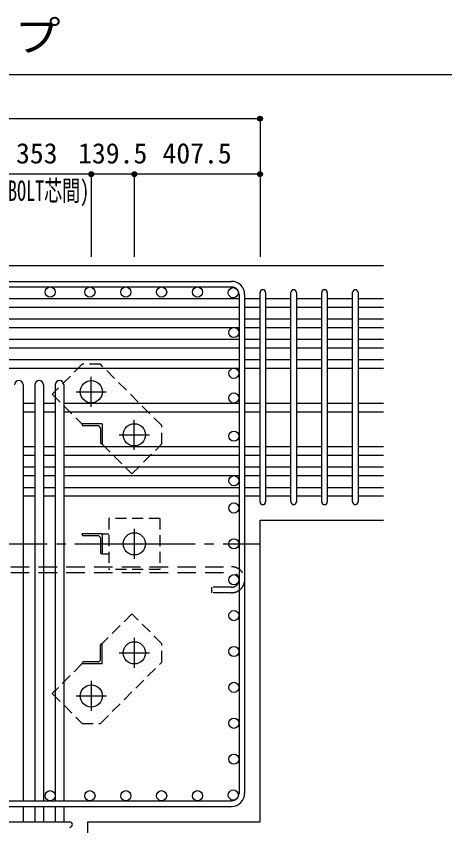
# Model space of a CAD drawing. Units: millimetres at full size, sheet at 1:30; details may follow other scales. Extents: x -5973 to 5954, y -4195 to 4201.
# Drawn here: x 662 to 2051, y -2655 to -33 of the extents above; entities that cross this region are included whole.
import ezdxf
from ezdxf.enums import TextEntityAlignment as Align

# ---------------------------------------------------------------- set-up
doc = ezdxf.new("R2010")
doc.units = ezdxf.units.MM
doc.header["$LTSCALE"] = 30
doc.header["$PDMODE"] = 32
doc.header["$PDSIZE"] = 15
for name, pattern in [('CHAIN1', [8, 5, -1, 1, -1]), ('DASHED1', [1.8, 1.2, -0.6]), ('DASHED2', [3, 2, -1])]:
    doc.linetypes.add(name, pattern=pattern)
for name, color, linetype in [('0-1_躯体線', 2, 'Continuous'), ('0-2_アンカーボルト', 4, 'CHAIN1'), ('0-3_立上り筋', 3, 'Continuous'), ('0-4_フープ筋', 7, 'Continuous'), ('0-5_基礎梁筋', 7, 'Continuous'), ('0-6_スタラップ筋', 7, 'Continuous'), ('0-7_文字', 4, 'Continuous'), ('0-9_プレート', 4, 'DASHED1'), ('0-A_アングル', 4, 'Continuous'), ('0-C', 7, 'DASHED2'), ('0-D_寸法', 4, 'Continuous'), ('6-7_文字', 7, 'Continuous'), ('F-0_枠', 6, 'Continuous')]:
    doc.layers.add(name, color=color, linetype=linetype)
doc.styles.add('ＭＳ ゴシック', font='')
doc.styles.get('ＭＳ ゴシック').set_extended_font_data('MS Gothic')

msp = doc.modelspace()

# ---------------------------------------------------------------- linework, layer by layer
at = {"layer": '0-1_躯体線'}
for p, q in [((1852.44, -842.16), (-347.56, -842.16)), ((1452.44, -1665.16), (1852.44, -1665.16)), ((1452.44, -2642.16), (1452.44, -1665.16))]:
    msp.add_line(p, q, dxfattribs=at)
msp.add_lwpolyline([(894.44, -3042.16), (894.44, -2642.16), (1452.44, -2642.16)], dxfattribs=at)
at = {"layer": '0-2_アンカーボルト'}
for p, q in [((905.44, -1298.36), (905.44, -1200.86)), ((856.64, -1249.66), (954.14, -1249.66)), ((1044.94, -1437.86), (1044.94, -1340.36)), ((996.14, -1389.16), (1093.64, -1389.16)), ((1044.94, -1693.36), (1044.94, -1790.86)), ((996.24, -1742.16), (1093.74, -1742.16)), ((1044.94, -2046.36), (1044.94, -2143.86)), ((996.24, -2095.16), (1093.74, -2095.16)), ((905.44, -2185.86), (905.44, -2283.36)), ((856.74, -2234.66), (954.24, -2234.66))]:
    msp.add_line(p, q, dxfattribs=at)
at = {"layer": '0-2_アンカーボルト', "color": 3, "linetype": 'Continuous'}
for centre in [(905.44, -1249.66), (1044.94, -1389.16), (1044.94, -1742.16), (1044.94, -2095.16), (905.44, -2234.66)]:
    msp.add_circle(centre, 36, dxfattribs=at)
at = {"layer": '0-3_立上り筋'}
for centre in [(771.94, -926.66), (901, -926.66), (1017.18, -926.66), (1133.37, -926.66), (1249.55, -926.66), (1365.74, -928.86), (1367.94, -1057.86), (1367.94, -1189.86), (1367.94, -1269.76), (1367.94, -1393.6), (1367.94, -1537.66), (1367.94, -1625.98), (1367.94, -1742.16), (1367.94, -1858.35), (1367.94, -1974.54), (1367.94, -2090.72), (1367.94, -2206.91), (1367.94, -2323.09), (1367.94, -2439.28), (771.94, -2557.66), (901, -2557.66), (1017.18, -2557.66), (1133.37, -2557.66), (1249.55, -2557.66), (1365.74, -2555.47)]:
    msp.add_circle(centre, 16.5, dxfattribs=at)
at = {"layer": '0-4_フープ筋'}
for p, q in [((-255.56, -892.16), (1360.44, -892.16)), ((-255.56, -910.16), (1360.44, -910.16)), ((1384.44, -934.16), (1384.44, -2550.16)), ((1402.44, -934.16), (1402.44, -2550.16)), ((-255.56, -2574.16), (1360.44, -2574.16)), ((-255.56, -2592.16), (1360.44, -2592.16))]:
    msp.add_line(p, q, dxfattribs=at)
for centre, radius, start, end in [((1360.44, -934.16), 42, 0, 90), ((1360.44, -934.16), 24, 0, 90), ((1360.44, -2550.16), 42, 270, 0), ((1360.44, -2550.16), 24, 270, 0)]:
    msp.add_arc(centre, radius, start, end, dxfattribs=at)
at = {"layer": '0-5_基礎梁筋'}
for p, q in [((116.44, -947.36), (1384.44, -947.36)), ((1402.44, -947.36), (1452.44, -947.36)), ((1470.44, -947.36), (1552.44, -947.36)), ((1570.44, -947.36), (1652.44, -947.36)), ((1670.44, -947.36), (1752.44, -947.36)), ((1770.44, -947.36), (1852.44, -947.36)), ((116.44, -975.36), (1384.44, -975.36)), ((1402.44, -975.36), (1452.44, -975.36)), ((1470.44, -975.36), (1552.44, -975.36)), ((1570.44, -975.36), (1652.44, -975.36)), ((1670.44, -975.36), (1752.44, -975.36)), ((1770.44, -975.36), (1852.44, -975.36)), ((116.44, -1013.36), (1384.44, -1013.36)), ((1402.44, -1013.36), (1452.44, -1013.36)), ((1470.44, -1013.36), (1552.44, -1013.36)), ((1570.44, -1013.36), (1652.44, -1013.36)), ((1670.44, -1013.36), (1752.44, -1013.36)), ((1770.44, -1013.36), (1852.44, -1013.36)), ((116.44, -1041.36), (1384.44, -1041.36)), ((1402.44, -1041.36), (1452.44, -1041.36)), ((1470.44, -1041.36), (1552.44, -1041.36)), ((1570.44, -1041.36), (1652.44, -1041.36)), ((1670.44, -1041.36), (1752.44, -1041.36)), ((1770.44, -1041.36), (1852.44, -1041.36)), ((116.44, -1079.36), (1384.44, -1079.36)), ((1402.44, -1079.36), (1452.44, -1079.36)), ((1470.44, -1079.36), (1552.44, -1079.36)), ((1570.44, -1079.36), (1652.44, -1079.36)), ((1670.44, -1079.36), (1752.44, -1079.36)), ((1770.44, -1079.36), (1852.44, -1079.36)), ((116.44, -1107.36), (1384.44, -1107.36)), ((1402.44, -1107.36), (1452.44, -1107.36)), ((1470.44, -1107.36), (1552.44, -1107.36)), ((1570.44, -1107.36), (1652.44, -1107.36)), ((1670.44, -1107.36), (1752.44, -1107.36)), ((1770.44, -1107.36), (1852.44, -1107.36)), ((116.44, -1145.36), (1384.44, -1145.36)), ((1402.44, -1145.36), (1452.44, -1145.36)), ((1470.44, -1145.36), (1552.44, -1145.36)), ((1570.44, -1145.36), (1652.44, -1145.36)), ((1670.44, -1145.36), (1752.44, -1145.36)), ((1770.44, -1145.36), (1852.44, -1145.36)), ((116.44, -1173.36), (1384.44, -1173.36)), ((1402.44, -1173.36), (1452.44, -1173.36)), ((1470.44, -1173.36), (1552.44, -1173.36)), ((1570.44, -1173.36), (1652.44, -1173.36)), ((1670.44, -1173.36), (1752.44, -1173.36)), ((1770.44, -1173.36), (1852.44, -1173.36)), ((684.44, -1227.66), (684.44, -2574.16)), ((722.44, -1227.66), (722.44, -2574.16)), ((750.44, -1227.66), (750.44, -2574.16)), ((788.44, -1227.66), (788.44, -2574.16)), ((816.44, -1227.66), (816.44, -2574.16)), ((684.44, -1286.26), (722.44, -1286.26)), ((750.44, -1286.26), (788.44, -1286.26)), ((816.44, -1286.26), (1384.44, -1286.26)), ((1402.44, -1286.26), (1452.44, -1286.26)), ((1470.44, -1286.26), (1552.44, -1286.26)), ((1570.44, -1286.26), (1652.44, -1286.26)), ((1670.44, -1286.26), (1752.44, -1286.26)), ((1770.44, -1286.26), (1852.44, -1286.26)), ((684.44, -1314.26), (722.44, -1314.26)), ((750.44, -1314.26), (788.44, -1314.26)), ((816.44, -1314.26), (1384.44, -1314.26)), ((1402.44, -1314.26), (1452.44, -1314.26)), ((1470.44, -1314.26), (1552.44, -1314.26)), ((1570.44, -1314.26), (1652.44, -1314.26)), ((1670.44, -1314.26), (1752.44, -1314.26)), ((1770.44, -1314.26), (1852.44, -1314.26)), ((684.44, -1427.16), (722.44, -1427.16)), ((750.44, -1427.16), (788.44, -1427.16)), ((816.44, -1427.16), (1384.44, -1427.16)), ((1402.44, -1427.16), (1452.44, -1427.16)), ((1470.44, -1427.16), (1552.44, -1427.16)), ((1570.44, -1427.16), (1652.44, -1427.16)), ((1670.44, -1427.16), (1752.44, -1427.16)), ((1770.44, -1427.16), (1852.44, -1427.16)), ((684.44, -1455.16), (722.44, -1455.16)), ((750.44, -1455.16), (788.44, -1455.16)), ((816.44, -1455.16), (1384.44, -1455.16)), ((1402.44, -1455.16), (1452.44, -1455.16)), ((1470.44, -1455.16), (1552.44, -1455.16)), ((1570.44, -1455.16), (1652.44, -1455.16)), ((1670.44, -1455.16), (1752.44, -1455.16)), ((1770.44, -1455.16), (1852.44, -1455.16)), ((684.44, -1493.16), (722.44, -1493.16)), ((750.44, -1493.16), (788.44, -1493.16)), ((816.44, -1493.16), (1384.44, -1493.16)), ((1402.44, -1493.16), (1452.44, -1493.16)), ((1470.44, -1493.16), (1552.44, -1493.16)), ((1570.44, -1493.16), (1652.44, -1493.16)), ((1670.44, -1493.16), (1752.44, -1493.16)), ((1770.44, -1493.16), (1852.44, -1493.16)), ((684.44, -1521.16), (722.44, -1521.16)), ((750.44, -1521.16), (788.44, -1521.16)), ((816.44, -1521.16), (1384.44, -1521.16)), ((1402.44, -1521.16), (1452.44, -1521.16)), ((1470.44, -1521.16), (1552.44, -1521.16)), ((1570.44, -1521.16), (1652.44, -1521.16)), ((1670.44, -1521.16), (1752.44, -1521.16)), ((1770.44, -1521.16), (1852.44, -1521.16)), ((684.44, -1559.16), (722.44, -1559.16)), ((750.44, -1559.16), (788.44, -1559.16)), ((816.44, -1559.16), (1384.44, -1559.16)), ((1402.44, -1559.16), (1452.44, -1559.16)), ((1470.44, -1559.16), (1552.44, -1559.16)), ((1570.44, -1559.16), (1652.44, -1559.16)), ((1670.44, -1559.16), (1752.44, -1559.16)), ((1770.44, -1559.16), (1852.44, -1559.16)), ((684.44, -1587.16), (722.44, -1587.16)), ((750.44, -1587.16), (788.44, -1587.16)), ((816.44, -1587.16), (1384.44, -1587.16)), ((1402.44, -1587.16), (1452.44, -1587.16)), ((1470.44, -1587.16), (1552.44, -1587.16)), ((1570.44, -1587.16), (1652.44, -1587.16)), ((1670.44, -1587.16), (1752.44, -1587.16)), ((1770.44, -1587.16), (1852.44, -1587.16)), ((684.44, -2592.16), (684.44, -2642.16)), ((722.44, -2592.16), (722.44, -2642.16)), ((750.44, -2592.16), (750.44, -2642.16)), ((788.44, -2592.16), (788.44, -2642.16)), ((816.44, -2592.16), (816.44, -2642.16))]:
    msp.add_line(p, q, dxfattribs=at)
for centre in [(670.44, -1227.66), (736.44, -1227.66), (802.44, -1227.66)]:
    msp.add_arc(centre, 14, 0, 180, dxfattribs=at)
at = {"layer": '0-6_スタラップ筋'}
for p, q in [((1452.44, -1606.16), (1452.44, -928.36)), ((1470.44, -928.36), (1470.44, -1606.16)), ((1552.44, -1606.16), (1552.44, -928.36)), ((1570.44, -928.36), (1570.44, -1606.16)), ((1652.44, -1606.16), (1652.44, -928.36)), ((1670.44, -928.36), (1670.44, -1606.16)), ((1752.44, -1606.16), (1752.44, -928.36)), ((1770.44, -928.36), (1770.44, -1606.16)), ((269.44, -2642.16), (835.44, -2642.16))]:
    msp.add_line(p, q, dxfattribs=at)
for centre, start, end in [((1461.44, -928.36), 0, 180), ((1561.44, -928.36), 0, 180), ((1661.44, -928.36), 0, 180), ((1761.44, -928.36), 0, 180), ((1461.44, -1606.16), 180, 0), ((1561.44, -1606.16), 180, 0), ((1661.44, -1606.16), 180, 0), ((1761.44, -1606.16), 180, 0), ((835.44, -2651.16), 270, 90)]:
    msp.add_arc(centre, 9, start, end, dxfattribs=at)
at = {"layer": '0-9_プレート'}
for p, q in [((935.24, -1160.66), (875.84, -1160.66)), ((1133.93, -1359.36), (935.24, -1160.66)), ((1133.93, -1418.76), (1133.93, -1359.36)), ((940.94, -1419.56), (1037.03, -1515.66)), ((1037.03, -1515.66), (1133.93, -1418.76)), ((962.44, -1659.66), (962.44, -1824.66)), ((1127.44, -1659.66), (962.44, -1659.66)), ((1127.44, -1659.66), (1127.44, -1824.66)), ((940.94, -1709.66), (962.44, -1709.66)), ((940.94, -1774.66), (962.44, -1774.66)), ((1127.44, -1824.66), (962.44, -1824.66)), ((1133.94, -2124.96), (1133.94, -2065.56)), ((875.04, -2130.66), (778.94, -2226.76)), ((935.24, -2323.66), (1133.94, -2124.96)), ((778.94, -2226.76), (875.84, -2323.66)), ((875.84, -2323.66), (935.24, -2323.66))]:
    msp.add_line(p, q, dxfattribs=at)
for points in [[(875.84, -1160.66), (778.94, -1257.56), (875.04, -1353.66)], [(1133.94, -2065.56), (1037.04, -1968.66), (940.94, -2064.76)]]:
    msp.add_lwpolyline(points, dxfattribs=at)
at = {"layer": '0-A_アングル'}
for p, q in [((940.94, -1353.66), (875.94, -1353.66)), ((875.94, -1355.66), (875.94, -1353.66)), ((926.44, -1359.66), (879.94, -1359.66)), ((940.94, -1353.66), (940.94, -1418.66)), ((934.94, -1368.16), (934.94, -1414.66)), ((940.94, -1418.66), (938.94, -1418.66)), ((940.94, -1709.66), (875.94, -1709.66)), ((875.94, -1711.66), (875.94, -1709.66)), ((926.44, -1715.66), (879.94, -1715.66)), ((934.94, -1724.16), (934.94, -1770.66)), ((940.94, -1709.66), (940.94, -1774.66)), ((940.94, -1774.66), (938.94, -1774.66)), ((934.94, -2116.16), (934.94, -2069.66)), ((938.94, -2065.66), (940.94, -2065.66)), ((940.94, -2130.66), (940.94, -2065.66)), ((875.94, -2130.66), (875.94, -2128.66)), ((940.94, -2130.66), (875.94, -2130.66)), ((926.44, -2124.66), (879.94, -2124.66))]:
    msp.add_line(p, q, dxfattribs=at)
for centre, radius, start, end in [((879.94, -1355.66), 4, 180, 270), ((926.44, -1368.16), 8.5, 0, 90), ((938.94, -1414.66), 4, 180, 270), ((879.94, -1711.66), 4, 180, 270), ((926.44, -1724.16), 8.5, 0, 90), ((938.94, -1770.66), 4, 180, 270), ((938.94, -2069.66), 4, 90, 180), ((926.44, -2116.16), 8.5, 270, 0), ((879.94, -2128.66), 4, 90, 180)]:
    msp.add_arc(centre, radius, start, end, dxfattribs=at)
at = {"layer": '0-C'}
for p, q in [((-255.56, -1816.35), (1360.44, -1816.35)), ((-255.56, -1834.35), (1360.44, -1834.35)), ((1296.44, -1900.35), (1296.44, -1882.35)), ((1360.44, -1882.35), (1296.44, -1882.35)), ((1360.44, -1900.35), (1296.44, -1900.35))]:
    msp.add_line(p, q, dxfattribs=at)
for radius in [42, 24]:
    msp.add_arc((1360.44, -1858.35), radius, 270, 90, dxfattribs=at)
at = {"layer": '0-D_寸法'}
for p, q in [((-347.56, -365.12), (1452.44, -365.12)), ((-347.56, -365.12), (1452.44, -365.12)), ((905.44, -545.12), (552.44, -545.12)), ((1044.94, -545.12), (905.44, -545.12)), ((905.44, -545.12), (905.44, -812.16)), ((1452.44, -545.12), (1044.94, -545.12)), ((1044.94, -545.12), (1044.94, -812.16)), ((1452.44, -545.12), (1452.44, -812.16))]:
    msp.add_line(p, q, dxfattribs=at)
at = {"layer": '0-D_寸法', "linetype": 'CHAIN1'}
msp.add_line((-347.56, -1742.16), (1452.44, -1742.16), dxfattribs=at)
at = {"layer": '0-D_寸法'}
msp.add_lwpolyline([(1452.44, -365.12), (1452.44, -545.12), (1452.44, -812.16)], dxfattribs=at)
for centre, radius in [((1452.44, -365.12), 8), ((1452.44, -365.12), 7.2), ((1452.44, -365.12), 6.4), ((1452.44, -365.12), 5.6), ((1452.44, -365.12), 4.8), ((1452.44, -365.12), 4), ((1452.44, -365.12), 3.2), ((1452.44, -365.12), 2.4), ((1452.44, -365.12), 1.6), ((1452.44, -365.12), 0.8), ((905.44, -545.12), 8), ((905.44, -545.12), 7.2), ((905.44, -545.12), 6.4), ((905.44, -545.12), 5.6), ((905.44, -545.12), 4.8), ((905.44, -545.12), 4), ((905.44, -545.12), 3.2), ((905.44, -545.12), 2.4), ((905.44, -545.12), 1.6), ((905.44, -545.12), 0.8), ((1044.94, -545.12), 8), ((1044.94, -545.12), 7.2), ((1044.94, -545.12), 6.4), ((1044.94, -545.12), 5.6), ((1044.94, -545.12), 4.8), ((1044.94, -545.12), 4), ((1044.94, -545.12), 3.2), ((1044.94, -545.12), 2.4), ((1044.94, -545.12), 1.6), ((1044.94, -545.12), 0.8), ((1452.44, -545.12), 8), ((1452.44, -545.12), 7.2), ((1452.44, -545.12), 6.4), ((1452.44, -545.12), 5.6), ((1452.44, -545.12), 4.8), ((1452.44, -545.12), 4), ((1452.44, -545.12), 3.2), ((1452.44, -545.12), 2.4), ((1452.44, -545.12), 1.6), ((1452.44, -545.12), 0.8)]:
    msp.add_circle(centre, radius, dxfattribs=at)
at = {"layer": '0-D_寸法', "color": 7}
for p in [(1452.44, -365.12), (905.44, -545.12), (1044.94, -545.12), (1452.44, -545.12)]:
    msp.add_point(p, dxfattribs=at)
at = {"layer": 'F-0_枠', "color": 2}
msp.add_line((-5972.88, -222.05), (3723.6, -222.05), dxfattribs=at)

# ---------------------------------------------------------------- texts
at = {"layer": '0-7_文字', "style": 'ＭＳ ゴシック', "width": 0.65}
msp.add_text('(A.BOLT芯間)', height=65.98, dxfattribs=at).set_placement((548.18, -651.26), align=Align.BOTTOM_LEFT)
at = {"layer": '0-D_寸法', "style": 'ＭＳ ゴシック'}
for s, p in [('353', (661.44, -530.12)), ('139.5', (862.69, -530.12)), ('407.5', (1136.19, -530.12))]:
    msp.add_text(s, height=65.98, dxfattribs=at).set_placement(p, align=Align.BOTTOM_LEFT)
at = {"layer": '6-7_文字', "color": 2, "style": 'ＭＳ ゴシック', "width": 1.1}
msp.add_text('\u3000\u3000基礎梁主筋\u3000８本タイプ', height=98.97, dxfattribs=at).set_placement((-1124.64, -177.05), align=Align.BOTTOM_LEFT)

doc.saveas('drawing.dxf')
